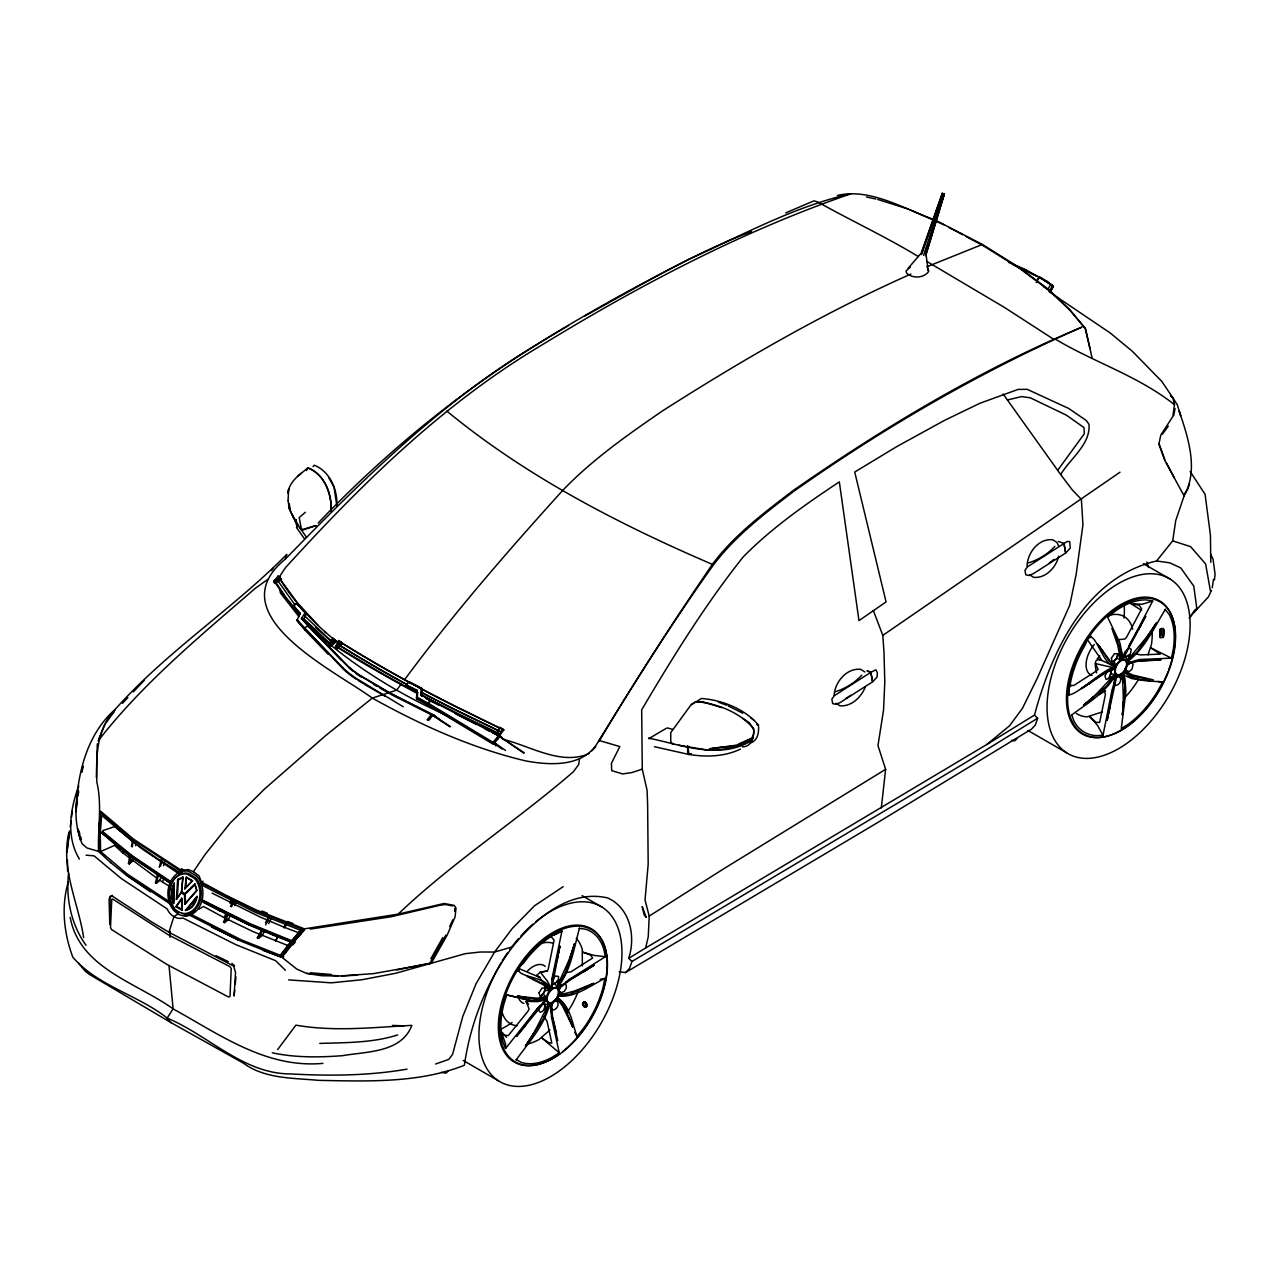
<?xml version="1.0" encoding="UTF-8"?>
<svg xmlns="http://www.w3.org/2000/svg" width="1279" height="1279" viewBox="0 0 1279 1279"><rect width="100%" height="100%" fill="white"/><g stroke="black" fill="none" stroke-linecap="round" stroke-linejoin="round"><path stroke-width="1.5" d="M96.437 777.808L97.3 743.802M176.422 899.361L177.621 879.424L182.945 877.026L181.474 892.23L176.422 899.361L181.474 892.23L182.945 877.026M177.269 897.954L178.42 879.856L182.817 877.858M1027.085 566.261C1027.229 553.136 1038.548 538.091 1052.729 539.802L1056.982 542.44L1058.596 545.973M173.576 903.566L174.12 883.134A16.787 13.03 -89.2 0 0 173.592 903.55L174.12 883.134M558.891 991.497L558.843 994.966L562.232 993.399L558.891 991.497L559.946 986.445M454.684 911.383L454.748 908.602M582.345 965.981L582.265 949.338A62.223 35.94 -60 0 0 576.333 938.402M598.892 741.612C634.624 681.227 672.866 622.345 712.355 564.375C734.098 535.134 763.547 513.263 792.165 491.248C883.229 427.714 979.314 370.063 1081.906 327.136C980.338 371.725 883.869 427.714 793.316 491.664C764.586 513.646 735.409 535.821 713.442 564.918C672.69 621.706 635.807 681.115 598.908 740.413C585.015 767.208 551.393 765.609 525.909 760.957C471.791 748.199 420.711 725.001 372.269 698.094C335.29 670.82 217.27 614.591 285.153 559.275L286.832 554.351C232.538 609.3 166.51 651.539 115.03 709.541C96.293 729.126 96.101 756.64 96.836 782.124C102.304 805.226 97.636 828.073 98.547 851.382L110.777 862.733M182.05 910.296L181.682 898.242L175.894 906.731L182.05 910.296L181.682 898.242M1111.035 673.649L1114.76 674.72L1109.213 678.845L1111.099 671.923L1109.868 670.02L1108.158 670.18L1114.057 669.029L1110.668 670.628M691.315 704.489L695.696 701.643C716.496 703.13 740.093 712.307 753.443 728.566C757.584 749.478 719.805 744.362 707.926 750.133L678.621 745.209M834.116 695.168C834.947 682.043 846.698 667.75 860.783 669.333L864.908 671.987M753.443 728.566C754.77 736.064 751.652 747.192 742.284 746.84M645.623 947.995L986.844 744.474L1009.595 725.737L1022.449 708.326L1037.141 678.509L1069.804 605.127L1076.167 574.415L1082.945 524.742L1081.379 499.37L1072.218 489.825L1060.675 474.557C1069.947 458.777 1090.731 444.452 1088.989 424.292L1086.287 420.503L1068.668 408.449L1027.149 389.312L1018.068 389.424L979.826 403.301L944.51 420.391L896.915 446.515L854.724 472.047L886.075 601.929L858.976 620.619L839.328 481.895C805.45 504.342 771.924 527.811 743.275 556.829C705.081 604.807 672.834 657.102 641.674 709.829L642.282 769.159L647.078 790.294L647.622 804.315L648.181 864.3L645.032 900L649.204 916.084L648.261 936.724L645.623 947.995L628.676 958.323L631.97 961.456L629.476 968.443L625.511 972.568L619.212 971.704M1159.781 636.526L1160.485 628.66L1159.781 636.526L1160.405 637.597L1163.282 637.422L1163.986 629.556M1160.405 637.597L1160.677 632.45M1160.133 635.391L1161.524 634.928L1161.892 628.197M1163.634 636.271L1163.378 628.469M1122.418 714.753C1124.145 701.132 1122.786 687.415 1122.386 674.017L1124.928 685.512L1122.418 714.753L1123.426 702.331L1123.49 705.944M1163.282 637.422L1163.65 630.691M1042.353 279.238L1041.602 278.055M1042.593 279.382L1042.065 278.326M169.995 937.331L170.347 931.432L168.94 932.247L151.306 921.695L111.577 895.636L109.866 896.723L109.099 899.457L109.754 924.253L110.058 898.929L110.602 896.563L112.408 895.284M416.634 696.959L417.098 690.292L406.082 684.649L406.914 686.855L417.641 692.61L417.178 699.277L428.625 705.416L427.857 703.946L416.426 697.806L416.634 696.959L428.081 703.114L427.857 703.946M100.338 812.005L98.867 832.933L99.298 851.734L99.41 823.66M122.976 849.048L122.704 852.837L156.214 877.698M753.123 737.008L753.171 737.823M99.858 818.08L100.29 812.517M68.586 873.365C65.661 898.322 71.208 924.765 86.029 945.261M551.952 987.772L559.882 946.236L553.263 975.541M873.349 610.563L882.814 635.391L883.997 652.498L884.796 681.995L883.549 710.085L877.97 745.545L885.628 769.334L881.311 807.992M78.643 790.934C74.454 808.552 74.997 827.017 82.144 843.836L87.004 847.993L98.547 851.382M1071.019 685.336L1073.689 685.512L1096.567 670.867L1098.053 669.365L1095.479 663.609L1114.345 667.862C1105.136 665.608 1058.564 713.027 1069.852 686.551A74.374 42.958 -60 0 1 1085.375 644.616C1093.561 619.148 1101.203 666.615 1114.984 666.119C1102.594 662.138 1091.371 651.139 1096.615 672.866M1119.764 653.665L1120.18 649.188M123.072 849.048L122.704 852.837L114.614 845.387L100.609 851.542L100.242 833.796L101.649 815.347L133.176 841.87L159.172 859.776L180.323 872.71L182.21 872.022L133.544 840.239L100.785 812.581L99.234 832.949L99.698 852.469M234.681 990.09L234.105 996.037L235.528 972.44L233.673 966.125L168.94 932.247L173.96 916.483L177.957 914.165L182.513 915.7A22.526 17.506 -89.2 0 0 201.331 902.654A22.526 17.506 -89.2 0 0 196.534 875.971L188.301 871.207A22.526 17.506 -89.2 0 0 169.483 884.253A22.526 17.506 -89.2 0 0 174.264 910.936L178.149 913.989M235.256 984.143L235.96 976.868M1214.458 579.963L1215.05 574.015L1213.068 559.355L1210.669 554.159M68.97 832.053C60.305 868.521 78.291 902.35 83.663 937.571M1121.283 659.005L1121.875 653.329L1120.004 643.193L1107.694 617.309L1114.712 611.538A74.374 42.958 -60 0 1 1146.687 599.947L1152.699 600.986L1122.61 658.525L1121.155 650.18M425.651 698.286L431.854 701.611L431.087 700.157L420.727 695.009L421.43 688.47L408.784 681.691L406.082 684.649L406.914 686.855M417.641 692.61L416.89 691.14L406.162 685.384L408.784 681.691L422.022 688.358L422.07 696.368L420.727 695.009M1175.049 408.529L1173.722 415.547M68.81 835.874L66.892 852.581L69.753 830.886M280.037 578.54L280.421 575.23L285.537 567.604C361.381 484.133 442.95 403.988 540.409 345.906C638.733 285.633 741.66 231.355 850.903 193.768C793.923 206.543 742.108 235.336 689.157 259.109C637.566 285.409 586.741 313.291 537.644 344.067C441.91 401.078 362.405 480.009 285.153 559.275M1157.991 681.435L1162.595 682.059L1157.783 690.98A74.374 42.958 -60 0 1 1128.446 724.074L1121.267 728.63L1125.92 691.827L1124.992 678.909L1123.042 673.425M1109.261 711.092L1109.724 707.287L1107.118 720.317L1116.743 676.063L1114.233 680.316L1117.462 675.999M184.831 888.745L186.334 877.138L192.505 880.703L184.831 888.745L192.505 880.703M70.265 826.937L71.048 821.022M71.56 817.073L72.343 811.158M582.584 1004.383L583.848 1001.761L586.453 1002.96L586.965 1006.013L585.894 1007.133L584.375 1006.973L582.584 1004.383L584.375 1006.973M583.288 1005.933L582.776 1002.88M170.443 883.325L131.097 856.898L113.735 843.293L101.968 833.093L103.087 830.535L114.63 826.602L141.649 848.632L179.524 874.181M185.807 887.37L186.334 877.138M1048.86 291.532L1110.268 333.02L1132.299 351.245L1161.828 381.43L1172.923 397.881L1174.474 404.676L1172.859 416.458L1160.804 435.068L1158.886 444.085L1164.705 460.248L1184.082 495.884L1175.737 520.585L1172.699 540.857L1156.584 560.969C1085.775 577.405 1051.722 650.915 1034.471 715.073L986.844 744.474M547.796 1007.644L550.913 1004.015L551.473 1017.205L559.243 1052.777L552.08 1057.349A74.374 42.958 -60 0 1 521.432 1062.481L516.172 1059.572M1071.61 714.785L1074.088 721.324A74.374 42.958 -60 0 0 1096.471 735.665L1103.026 735.249L1112.011 690.196L1116.183 675.92L1111.435 679.549M1123.761 654.368L1123.474 658.429L1124.065 654.992M579.467 759.198L578.668 764.618L573.296 771.829C516.348 821.086 452.766 862.062 398.153 914.133L304.434 928.858L256.232 909.945L225.152 894.916L201.506 882.046L199.012 875.795L193.385 871.702L188.205 869.56L181.714 870.631L133.416 839.04L100.593 811.174M545.206 990.506L545.19 986.828L549.155 990.394L545.206 990.506L540.266 997.092L545.925 997.124L543.479 994.087M77.364 802.157L75.909 811.637C77.204 774.914 86.285 734.801 115.03 709.541L112.76 713.65M1212.236 587.732L1213.531 579.339M1112.81 689.461L1107.118 720.317M133.528 857.138L132.856 860.943L129.259 863.964L128.476 863.373L129.787 855.811M131.433 846.346L132.424 840.671M129.259 863.964L130.906 854.532M132.217 846.97L133.208 841.31M135.51 845.707L136.182 841.902M1069.1 695.232L1069.292 688.374M76.676 802.397L77.316 799.055M77.955 795.714L78.595 792.372M1123.921 654.976L1123.25 658.445L1145.616 616.254L1129.101 645.447M600.187 979.346L604.887 978.435L603.033 987.5A74.374 42.958 -60 0 1 583.24 1028.7L577.021 1036.438L574.767 1032.297M1129.101 659.82L1127.598 663.05L1139.205 659.548L1171.436 658.125L1173.307 649.045A74.374 42.958 -60 0 0 1169.054 614.272L1165.057 609.443M559.882 946.236L557.18 959.17L558.188 955.765M501.384 731.988L498.81 730.741L497.323 732.723L496.892 734.402L499.449 735.665L502.519 728.63L503.798 730.085L499.945 727.367L497.275 733.554L458.122 714.705M335.242 647.414L339.766 641.978L342.548 643.289L337.416 648.709L335.242 647.414L338.615 640.539L342.548 643.289M559.834 982.576L558.619 987.98L569.794 979.043L605.367 956.724L603.88 949.482A74.374 42.958 -60 0 0 585.462 929.162L579.179 928.378M628.676 958.323C635.903 936.532 630.291 908.074 607.669 897.938C569.235 889.001 535.198 918.977 512.591 946.796C486.819 981.441 470.528 1022.592 464.341 1065.263C418.537 1083.377 367.297 1081.251 318.855 1080.371C293.243 1077.925 264.913 1079.06 243.17 1063.025L171.082 1022.672L89.882 974.694L85.373 971.321L78.738 963.263M196.342 898.386L191.818 906.779L185.439 910.408L197.062 896.387L187.405 909.273M160.898 876.659L160.003 880.304L156.342 883.357L155.494 882.766L157.397 875.06M159.299 867.354L161.202 859.648M156.342 883.357L158.244 875.635M160.626 866.011L162.049 860.223M163.6 865.723L164.495 862.078M337.416 648.709L340.806 641.834M416.89 691.14L417.098 690.292M493.23 744.234L428.865 705.544L428.321 703.242L431.327 700.284L499.082 735.361L502.071 738.271M923.566 255.352L943.183 194.792L942.191 193.417L921.152 253.162L908.106 268.366M68.331 881.839C60.96 906.443 63.902 933.398 72.855 957.22C97.22 985.821 138.084 995.03 167.165 1018.1C208.525 1035.239 243.202 1073.928 290.509 1073.928C329.358 1076.023 368.528 1075.847 406.962 1069.148M540.617 978.979L549.97 989.434C548.259 973.863 504.326 978.947 523.671 962.943A74.374 42.958 -60 0 1 554.83 934.294L561.961 931.048L552.384 976.772L551.265 988.235L547.38 981.121L540.266 972.12L536.732 975.365L539.322 977.764M571.841 953.479L564.742 974.694L557.356 986.86C562.584 972.504 570.77 958.994 574.559 943.774L570.306 956.964L574.559 943.774M337.832 647.941L340.933 642.314A1002.384 385.826 11.9 0 0 416.538 686.072M169.036 886.075L162.609 882.11L163.632 878.273M306.32 470.56L307.951 467.826C324.754 474.637 331.916 494.158 331.117 511.248M98.611 739.134L105.102 724.282M549.65 1004.223C544.358 1025.502 528.898 1042.193 516.412 1059.572L516.108 1060.019M579.451 928.122C574.015 948.219 570.93 970.201 557.852 987.132M1058.74 556.173C1056.086 567.3 1045.902 578.492 1033.688 577.357L1029.499 574.751M542.472 998.451L545.717 998.275L541.225 1000.29L532.304 1000.817L506.804 994.886L503.878 1004.143A74.374 42.958 -60 0 0 503.031 1042.161L505.605 1048.428L536.652 1009.499L545.685 999.858L537.516 1001.665L526.101 1001.345M925.277 253.802L928.218 244.497M929.385 240.772L934.677 224.033M935.86 220.324L944.094 194.28L942.191 193.417M299.414 613.984L293.483 605.75L296.696 603.4L306.352 614.032L303.171 620.203L309.278 627.158M666.071 728.438L648.789 738.654L650.34 738.447C683.258 745.481 720.509 760.126 752.228 740.205L751.476 739.566C738.543 746.296 723.914 750.661 709.221 749.542L707.926 750.133L712.771 748.423M1189.486 483.862L1187.855 488.834L1183.81 494.925M502.791 729.206L499.449 735.665L503.846 729.813M1034.471 715.073L1037.653 718.206L1035.351 725.033L1031.498 729.126L878.049 822.317L625.511 972.568M921.791 252.81L942.479 193.241M1128.462 658.573L1127.423 661.611C1144.945 648.597 1154.058 627.765 1165.169 609.635L1165.473 609.172M751.476 739.566L753.075 737.727L746.424 740.909M324.626 631.49L334.299 639.852L332.972 638.685L329.374 643.945L302.02 617.965M329.454 643.081L328.895 644.68L330.749 646.295L333.691 643.337L335.034 640.523L332.956 638.269L329.454 643.081L331.325 644.696L330.749 646.295L336.601 641.434L332.956 638.269M305.073 630.195L296.936 620.427L300.245 613.296L293.546 605.67L296.696 603.4L306.352 614.032M300.245 613.296L299.973 614.096L293.483 605.75L294.234 608.101M328.255 654.352L305.217 630.371L304.386 627.781L308.463 625.703L347.121 665.24A114.407 67.419 0.5 0 0 360.662 675.76L390.447 693.202L434.476 715.409L443.11 722.331M495.628 745.753L495.453 743.866L493.07 742.364L428.321 703.242M496.076 745.657L495.9 743.786L494.365 743.403M1148.014 654.864L1151.468 644.392A62.223 35.94 -60 0 0 1152.027 630.163M551.633 979.906L552.72 976.996M865.339 686.935C861.391 696.975 851.478 706.855 839.951 705.784L836.002 703.29M318.119 625.383L297.415 602.825L279.35 578.108L275.305 582.856L285.968 598.62L298.519 614.144M551.761 1003.216L550.625 1008.523L552.992 1001.681L556.925 998.963L558.395 1001.393L554.462 1000.722M238.933 940.401L188.269 914.533L190.363 913.957L241.331 939.857L280.405 955.333L288.478 945.773L253.066 931.608L224.193 917.667L225.664 914.085M230.108 903.342L231.595 899.761M273.642 581.657L278.294 575.838L281.46 579.515L278.294 575.838L279.43 577.564L274.777 583.384L273.642 581.657L276.919 579.243M78.786 785.977C70.041 809.255 65.9 836.706 79.378 859.072M539.85 1005.486L538.667 1010.57L540.17 1012.217C544.103 1011.993 545.845 1006.509 544.087 1003.407L543.143 1002.896M518.091 971.369L518.571 970.265M230.684 914.357L228.349 919.681L224.56 922.639L223.537 922.159L227.406 913.382M230.508 906.347L232.826 901.087M224.56 922.639L228.413 913.861M231.515 906.843L233.833 901.583M234.585 905.5L236.151 901.967M1189.294 618.093L1195.433 609.3M449.68 926.588L452.766 919.825M298.167 525.317L290.589 511.648L289.246 503.718M1184.082 495.884C1198.775 469.761 1188.271 437.834 1179.254 411.342L1180.629 415.579L1177.335 404.899L1172.923 397.881L1170.557 396.106M331.325 644.696L334.826 639.9L336.601 641.434L335.034 640.523M173.96 885.452L172.057 895.38L173.544 901.279M1116.695 658.365L1118.47 653.825L1120.372 659.548L1116.695 658.365L1114.137 661.243L1111.163 662.058L1115.576 664.968L1114.137 661.243M341.141 659.948L301.428 618.556L305.377 612.401M531.504 1037.461L533.375 1033.896L525.461 1045.998L544.087 1017.7L549.059 1004.159C540.889 1017.684 535.198 1033.032 525.461 1045.998M1126 666.599L1131.068 661.882L1126.751 664.808L1131.275 662.618L1133.13 664.153L1132.027 669.077L1129.437 671.395L1126.719 671.059L1125.616 668.341M265.009 930.361L262.259 935.477L258.422 938.402L257.335 937.907L261.859 929.481M265.472 922.735L269.102 916.004M258.422 938.402L262.946 929.945M265.664 924.877L269.293 918.13M268.67 923.534L271.404 918.418M551.936 980.354L555.246 976.053L558.507 976.389L558.475 979.25L556.253 982.304L553.455 983.903L551.633 983.071M1145.616 616.254L1138.694 628.996L1140.884 625.607M442.758 937.619L430.879 958.642M445.827 935.061L429.888 963.167L396.73 969.962M181.17 892.87L184.496 894.788L184.8 904.189L196.662 890.392L194.824 883.869L184.911 893.701L185.583 902.75M560.074 986.509L559.099 991.273L561.289 992.648L564.311 991.417L566.277 988.235L566.341 985.134L564.487 983.935L561.449 985.15M1036.981 280.661L1039.235 277.063L1047.917 281.716M1036.246 282.499L1039.172 277.415L1040.355 277.335M1047.949 289.262L1050.539 284.769L1045.039 280.788M1049.867 290.365L1052.441 285.92L1050.539 284.769M1050.714 290.861L1053.304 286.368L1048.444 282.771M1053.304 286.368L1050.922 290.972L1043.36 286.608M538.267 1007.42L516.652 1036.262L545.797 1000.578M278.342 935.94L275.369 940.976L278.678 936.084M1150.844 631.986L1137.559 651.379L1127.199 660.987C1136.487 648.309 1148.222 637.038 1156.328 623.129L1148.286 635.135L1156.328 623.129M1124.481 652.642L1125.472 651.027M1115.256 675.328C1105.52 693.01 1087.214 703.386 1071.53 715.073M300.645 930.073L290.861 941.968L272.619 935.013M175.894 906.731L181.634 899.697M523.303 1028.412L525.477 1025.182L516.652 1036.262M284.178 927.946L286.384 924.701M193.385 871.702L205.232 854.308L230.044 823.196L264.865 788.711L326.081 735.249L372.269 698.094L396.602 690.132L401.43 683.801M942.559 193.753L921.535 254.537M106.141 722.827L114.295 711.332M1162.467 434.173L1168.319 426.115M687.606 746.057L687.718 753.299L688.614 754.402L690.884 753.859M740.461 749.094C724.49 756.752 706.168 757.248 688.949 754.434L687.91 746.121M560.186 980.354L564.455 974.534M271.452 570.626L273.306 568.148M280.405 955.333L289.55 943.087L301.125 930.52L255.145 912.295L201.65 885.036M211.659 927.051L240.436 940.96L281.012 957.156L291.052 943.694L303.858 929.833L255.944 910.92L200.883 882.814L203.025 881.247M287.983 949.434L281.012 957.156M290.141 946.54L293.355 942.223M277.655 1049.563L295.897 1025.15C334.299 1031.881 373.5 1027.389 411.87 1025.374C401.35 1052.873 366.833 1051.402 342.532 1055.687C319.174 1057.413 295.273 1057.781 272.283 1052.793M561.609 984.91L558.891 988.555L569.779 980.242L593.968 965.197L565.862 982.064M496.892 734.402L499.082 731.476M262.595 950.249L281.908 957.252L304.434 928.858M405.059 679.069C453.981 612.977 508.003 550.817 563.176 489.905C592.673 459.337 627.557 434.924 662.41 410.959C742.172 360.038 824.379 312.444 910.968 274.026M1057.653 470.32L1084.32 433.773L1083.984 427.586L1066.51 415.227L1030.378 397.849L1021.585 396.57L1007.436 400.007M212.074 893.126L259.877 916.899L283.698 927.051L286.032 924.046M690.868 705.049L670.708 732.707L670.804 743.067L673.425 743.994M427.122 719.773L431.535 714.306L434.476 715.409M428.129 720.397L432.542 715.201L449.92 726.776M428.401 720.365L432.542 715.201M429.472 719.597L432.27 715.233M494.11 742.923L499.306 736.528L502.023 737.871M494.445 742.907L499.625 736.512L523.687 753.011M497.483 739.566L499.306 736.528M505.125 994.407L506.788 994.902M493.07 742.364L498.57 735.585L501.544 736.768M1107.55 671.219L1104.896 675.952L1106.095 679.421L1108.461 678.637L1110.332 675.536L1110.859 672.083L1108.701 670.42M1189.406 617.869L1196.856 608.724L1193.755 586.102L1180.773 567.94L1169.853 562.856L1156.584 560.969M1089.692 637.709L1090.955 636.191M98.115 740.909C143.12 682.938 200.195 636.111 255.336 588.26L267.903 579.323M184.8 904.189L196.918 890.568L194.824 883.869M428.081 703.114L430.495 700.252M313.035 466.627L314.282 465.204C330.222 471.631 337.64 489.889 336.921 506.244M306.992 469.457L308.239 468.018C325.138 474.797 331.948 494.381 331.133 511.424M1099.844 655.919L1097.238 658.861L1101.555 659.932L1087.726 640.155M297.383 933.878L301.316 929.577M861.774 675.2C854.612 682.922 845.195 688.678 835.139 691.779M1054.871 546.389C1047.709 554.111 1038.292 559.866 1028.236 562.968M304.594 929.945L291.5 944.158L281.828 957.124L283.778 956.884M292.683 944.957L295.241 942.159M297.064 938.226L300.757 934.214M1194.042 612.449L1208.447 596.877L1211.389 590.53L1210.382 590.706L1205.633 563.991L1190.637 546.661L1172.699 540.857M122.416 703.354L127.868 697.615M133.32 691.875L144.223 680.412M583.496 1004.415L584.551 1003.296L587.157 1004.495M591.873 750.805L595.806 746.744M1091.035 699.421L1093.497 696.895L1083.521 705.209L1106.911 685.912L1114.888 674.864C1104.289 684.585 1095.511 696.559 1083.521 705.209M318.151 523.047C391.774 445.636 475.884 378.792 568.531 325.553M184.496 894.788L194.952 884.86M301.268 473.262C294.969 478.282 288.542 484.885 288.031 493.31L288.654 489.122L288.063 500.537M448.258 1071.035L445.955 1073.161L441.335 1072.362M1016.885 738.734L1014.583 740.861L1011.513 740.333M549.986 1029.963L538.923 1039.571A62.223 35.94 -60 0 1 527.028 1044.176M872.838 681.627L877.17 676.927L877.314 672.594L875.827 669.78L871.079 672.178M1065.823 552.928L1070.251 548.115L1069.756 541.768L1067.357 541.401L1064.048 543.447L1058.468 541.481M1106.879 671.155L1081.49 688.55L1105.344 672.978L1114.137 668.725M128.476 863.373L132.073 860.303M155.494 882.766L157.941 880.735M709.221 749.542L710.453 748.535L730.773 746.281M297.895 476.028L307.392 468.258M305.377 512.271L299.222 517.515L301.508 529.858L315.993 525.589M1048.892 563.368L1053.88 559.451M223.537 922.159L226.063 920.177M1126.799 649.652L1129.485 648.245L1131.307 649.412L1130.236 654.097L1125.888 656.703L1123.953 654.208M1089.148 683.945L1091.674 681.995L1081.49 688.55M257.335 937.907L259.893 935.972M554.846 983.647L558.859 980.002L557.196 986.764L554.846 983.647L552.176 984.095L552.192 987.612M561.961 931.048L553.503 935.317M1120.004 472.207L882.814 635.391M563.192 886.651L534.542 905.756L512.287 928.442L494.557 952.056L476.044 983.807L462.774 1016.453L452.574 1054.376L448.785 1059.396L435.643 1064M872.486 681.323L870.775 672.37L834.356 695.664L831.846 699.165L832.677 703.61L835.97 704.329L840.159 702.523L872.55 681.867L870.951 672.258L867.354 670.883M697.055 701.26L701.308 698.478C721.9 699.933 745.241 709.062 758.495 725.145C759.023 731.668 758.143 739.997 751.125 742.763M691.667 704.585L695.984 701.771L702.379 701.659L721.612 707.607M649.204 916.084L723.594 868.857L885.628 769.334M542.967 1002.64L545.845 1000.817L543.287 1002.592L544.886 1004.367L544.694 1009.515L548.851 1004.143L544.886 1004.367M910.328 267.071L906.012 271.036L906.683 273.178C912.535 278.87 924.237 278.183 928.778 271.276L928.106 269.134M593.968 965.197L583.672 971.704L586.837 970.026M845.963 698.366L850.887 695.28M1037.653 718.206L963.439 763.899L631.97 961.456M1116.087 677.087L1119.78 676.751C1122.259 679.884 1119.573 685.24 1115.704 685.48L1113.945 682.155M1131.244 661.627L1127.55 663.865L1138.71 660.875L1160.804 659.788L1151.356 660.364L1154.297 660.316M274.777 583.384L279.781 580.49M190.363 913.957L195.303 911.16M198.613 909.289L203.553 906.491L224.193 917.667M584.599 316.089C639.18 286.144 693.234 253.61 751.54 231.531M943.374 194.088L944.062 193.705M586.453 986.956L569.459 994.391L558.731 995.254L574.495 991.001L593.568 983.407L586.453 986.956L583.304 988.012L593.568 983.407M604.887 978.435C590.258 985.581 575.598 997.684 558.427 996.149M750.485 738.782L738.766 743.866M926.795 266.799L982.384 244.465L1019.027 267.375L1048.972 289.741L1069.74 309.662L1085.088 328.159L1090.044 348.671M1152.699 600.986L1142.275 604.232L1131.132 603.848M397.689 1034.935C372.86 1042.929 345.746 1042.609 319.782 1043.408M785.754 212.89L813.988 200.835L817.857 202.034C850.743 220.452 885.819 236.807 918.354 256.583M501.08 737.391L524.214 752.803M589.235 753.523C561.145 765.897 530.497 746.041 502.999 739.294M433.965 716.032L450.48 726.568M1102.29 711.907L1087.198 716.848A62.223 35.94 -60 0 1 1076.278 713.458M315.849 525.557L303.251 529.89L300.261 528.323M642.282 769.159L631.73 772.612L622.617 773.923L611.73 770.645L611.41 763.355L619.803 746.584L598.908 740.413M837.409 195.447C869.816 187.853 902.766 208.269 932.567 218.981M512.591 946.796L494.557 952.056L480.264 952.008L465.268 953.67L395.691 973.271L362.037 979.73L331.325 982.832L288.654 979.89M408.497 681.803L410.623 683.306M292.363 515.437L295.145 520.345L296.344 520.041M296.44 520.217L295.241 520.521L297.415 527.939M688.949 754.434L691.22 753.907M398.153 914.133L444.101 903.486L454.285 905.404L456.011 908.106L455.084 916.867L447.186 935.077L431.183 963.375L373.324 973.655L339.75 975.989L306.352 973.287L296.856 969.146L281.908 957.252M1125.792 657.022L1130.252 655.136L1127.135 660.763L1125.792 657.022L1123.857 655.775M101.968 833.093L131.881 857.138M547.508 970.905L540.266 972.12L547.284 971.161L548.259 968.954L554.111 940.161L551.041 936.5M310.173 929.098L390.942 916.771L439.976 905.276L445.156 904.477L452.846 905.932M1122.466 674.081L1124.049 673.873L1124.257 672.067C1134.057 682.139 1149.741 680.556 1162.595 682.059M185.055 915.636L189.692 915.124M1160.804 659.788L1134.505 661.483M357.049 975.206L341.749 975.909M1116.487 639.932L1124.992 639.004L1126.783 636.814L1141.667 608.884L1139.189 605.207L1131.323 603.896L1141.428 610.355M392.493 1025.438L404.02 1025.854M338.248 975.941L321.684 975.733L306.576 973.463M331.149 974.486L310.557 972.807M322.932 1063.361C266.512 1068.604 220.036 1034.791 173.097 1008.859C136.357 982.464 79.666 968.203 70.185 917.443M301.428 618.556L308.303 625.527M1147.391 678.989L1132.938 676.479L1124.817 671.267L1132.698 675.024L1153.37 679.884M605.367 956.724L594.111 955.413L582.648 952.12L590.69 955.141L592.657 958.035L570.85 971.864L565.11 972.711M523.99 997.444L526.101 997.604L517.547 996.165L536.764 998.228L545.877 997.412L537.468 999.762L517.547 996.165M86.093 855.187L94.07 855.859L121.249 878.497L167.261 908.985C169.579 914.981 176.406 919.873 182.929 918.034L235.848 944.653L275.64 960.689L285.377 970.249M288.095 500.952L289.39 508.498L289.07 506.132M1161.524 634.928L1163.011 635.199M687.399 746.808L688.342 746.984M688.614 754.402L654.416 746.696M866.459 196.982L875.875 199.028M750.853 739.901L752.228 740.205M667.078 727.879L672.706 729.35M532.815 979.09L544.838 984.43L549.362 990.154L543.223 984.766L527.028 976.437M1135.16 653.793L1140.644 654.896L1160.245 654.129L1150.636 647.766L1171.436 658.125M877.762 199.444L908.122 209.053M671.139 743.003L673.585 743.85M287.503 921.504L292.923 923.486M718.334 702.139L726.824 705.305M283.698 927.051L298.247 932.615M867.178 670.979L870.775 672.37M291.548 940.657L249.901 923.63L202.178 899.888M290.988 941.04L249.357 924.03L201.666 900.288M290.797 941.76L249.341 924.797M187.07 878.034L192.026 880.879M181.97 909.433L176.998 906.555M178.197 911.783L182.753 913.638A20.416 15.86 -89.2 0 0 199.812 901.807A20.416 15.86 -89.2 0 0 195.479 877.618L187.997 873.301A20.416 15.86 -89.2 0 0 169.739 890.232M712.355 564.375C618.604 524.07 525.829 476.188 446.819 411.071M261.907 910.984L267.407 913.286M1174.474 404.676C1138.374 375.994 1093.945 362.293 1055.015 338.951L1053.113 338.919L1004.543 307.488L926.923 261.476M273.114 935.125L248.957 924.925L203.089 902.175M1008.571 262.323L1024.271 269.038L1040.674 277.975M1013.512 264.769L1038.932 277.271M1012.92 264.577L1027.117 270.684M1018.228 267.231L1023.552 269.517M936.196 220.564L982.384 244.465M909.913 209.836L931.448 219.269M935.029 220.851L943.998 224.784M506.676 994.934L529.314 1000.418L528.611 999.491M450.943 717.311C398.552 694.561 349.151 663.657 307.328 624.744M1122.131 674.529L1131.867 678.605L1150.429 680.684L1149.789 679.9M728.406 706.056L742.779 713.186M498.97 730.757L456.347 710.197M499.13 731.108L456.523 710.564A1002.576 385.89 11.9 0 1 437.546 700.956M497.499 732.707L454.812 712.131A1004.878 386.738 11.9 0 1 420.599 694.497M219.253 910.504L249.533 925.069M216.023 955.685L228.365 961.664M497.323 732.723L499.881 733.986M458.442 708.15L500.968 728.662L457.386 707.191A1002.384 385.826 11.9 0 1 418.201 686.951M391.15 694.497L435.084 716.56M431.535 714.306L389.919 693.282L360.102 675.824A115.813 68.299 0.6 0 1 346.529 665.256L307.695 625.671M439.193 705.4L432.094 701.739L431.327 700.284M455.18 713.602L476.491 724.553M485.365 729.126L488.93 730.948M492.479 732.771L499.577 736.416M519.274 968.699L540.266 977.604L536.732 975.365M430.735 700.38L498.57 735.585M949.082 227.486L962.607 234.697M965.997 236.487L981.217 244.593M203.489 902.063L219.508 910.792M1027.101 271.052L1035.574 275.609M417.29 686.887L422.773 689.829M421.319 694.897L431.087 700.157M177.621 879.424L178.42 879.856M184.911 893.701L181.57 891.767M1039.475 277.207L1053.4 286.032L1045.343 280.597M1039.172 277.415L1046.989 281.924M1052.441 285.92L1053.496 286.528M1046.957 289.07L1050.443 291.068M1143.49 563.719L1170.461 579.275A101.137 58.418 -60 0 1 1135.304 736.736A101.137 58.418 -60 0 1 1049.995 682.187A101.137 58.418 -60 0 1 1170.461 579.275M1027.948 730.485L1066.702 752.851M373.34 684.201L376.57 686.072M379.815 687.942L389.535 693.554M364.115 684.153L385.171 696.32M582.073 895.62L602.313 907.291M181.474 892.23L185.279 894.421M463.206 1060.467L498.602 1080.899M337.416 643.881L339.59 645.176M335.674 645.719L337.848 647.014M428.097 704.074L495.165 744.634M181.426 868.665L184.656 870.647M171.466 903.054L126.861 873.781L100.609 851.542M172.617 905.5L126.269 875.044M171.258 881.966L131.833 855.459L102.592 831.558M170.746 882.382L131.353 855.891L102.112 832.005M156.23 874.117L170.842 883.213M171.13 883.517L131.529 856.786L114.183 843.197M982.911 245.504L1019.523 268.382L1049.228 290.509L1070.235 310.573L1085.615 328.927L1092.122 358.232M357.912 680.284L362.565 683.194M403.253 706.791L356.665 678.653A116.053 68.682 1.1 0 1 343.124 667.974M649.108 737.663L650.34 738.447M557.388 997.492L558.395 998.148L557.612 997.86C570.37 1006.157 572.193 1023.2 577.021 1036.438M750.677 717.887L753.715 719.917M742.843 718.334L749.222 722.619L753.523 728.758M495.9 743.786L505.589 750.485M495.612 744.554L502.071 749.014M159.411 879.904L162.609 882.11M150.474 891.863L126.589 875.364L110.474 862.414M178.804 912.087L174.775 909.097A19.809 15.396 -89.2 0 1 170.571 885.628A19.809 15.396 -89.2 0 1 187.134 874.165L194.376 878.337A19.809 15.396 -89.2 0 1 198.581 901.807A19.809 15.396 -89.2 0 1 182.034 913.286M340.374 642.01L338.615 640.539L339.766 641.978M340.933 642.314L342.212 643.417M558.507 998.755L563.463 1003.216M331.837 641.898L315.561 627.349M329.646 643.145L303.491 618.444M333.323 643.049L304.434 615.679M499.945 727.367L501.288 728.55M231.899 963.375L234.617 965.837M325.969 632.689C307.999 616.782 291.964 598.572 279.35 578.108M301.508 529.858L294.905 520.537L289.086 508.466M298.966 616.686L280.373 592.848L279.813 588.995M173.992 909.241L176.966 912.103M559.243 1052.777L541.545 1037.717L548.675 1042.657L551.809 1043.104L547.076 1021.377L544.055 1016.549M343.14 667.974L304.53 627.957L342.852 668.661A116.229 68.411 1.5 0 0 356.361 679.309M501.448 1032.808L503.702 1035.095L508.275 1035.59L527.891 1011.353L529.122 1008.971L526.101 1001.601L528.563 1004.303M296.456 527.412L304.21 538.459M500.233 1030.394L506.452 1037.269M297.224 619.644L304.386 627.781M296.936 620.427L304.098 628.565M171.082 1022.672L167.165 1018.1L173.097 1008.859L169.004 965.389M298.822 613.36L286.272 597.837L275.625 582.089M294.474 604.2L277.863 580.746M1097.846 644.328L1111.035 662.33L1115.416 665.256L1109.58 661.515L1097.846 644.328L1102.93 651.571L1101.779 649.78M1003.152 394.012L1060.675 474.557M299.206 526.82L306.496 537.26M328.639 477.483L334.027 486.915L336.537 503.814M1190.157 471.471L1205.074 494.302L1210.43 534.99L1210.781 562.344M276.568 578.795L277.703 580.522M274.298 580.122L275.433 581.849M298.439 605.047L296.648 603.464L297.623 605.095M302.196 618.572L303.171 620.203M1160.149 629.796L1160.756 630.883M502.423 1035.079L505.573 1043.904L505.605 1048.428M1174.49 478.122L1166.576 463.206M1114.84 635.055L1120.5 649.204L1120.596 659.42L1117.59 644.712L1111.899 628.485M1103.937 688.997L1105.392 694.641L1099.652 722.443L1095.879 722.283L1089.676 716.496L1097.462 725.321L1103.026 735.249M570.338 1020.514L568.947 1017.892L572.704 1026.861L564.055 1005.646L557.1 998.675L562.552 1006.109L572.704 1026.861M416.426 697.806L417.178 699.277M585.366 1001.921L586.07 1003.455M586.246 1004.463L586.965 1006.013M583.848 1001.761L584.551 1003.296M585.19 1005.582L585.894 1007.133M756.768 723.738L757.456 725.257M564.694 1005.182L567.892 1013.016M1164.897 459.864L1159.19 444.133M200.883 882.814L201.203 883.693M80.369 836.13L81.424 839.2M80.465 840.239L77.603 828.536M556.461 1033.272L552.464 1016.309L551.601 1003.727L550.482 1008.763L557.772 1040.578M927.499 268.574L928.122 270.588L926.076 254.569L944.43 194.04M1146.879 562.057L1148.558 567.54M288.606 504.565L289.39 508.498M1064.048 543.447L1065.647 553.056L1033.256 573.711L1029.067 575.518L1025.774 574.799L1024.943 570.354L1027.453 566.853L1063.872 543.559L1065.583 552.512M99.522 822.685L100.258 826.058M79.186 831.094L79.858 834.579M295.145 520.345L295.321 521.336M670.644 742.012L670.804 743.067M944.142 194.2L925.5 255.656M67.435 859.76L67.579 871.143M174.264 908.138A20.416 15.86 -89.2 0 1 172.457 905.436M171.706 903.949A20.416 15.86 -89.2 0 1 169.595 895.572M197.062 896.387A16.787 13.03 -89.2 0 1 185.439 910.408M361.286 677.055A112.856 65.693 1 0 1 355.69 673.234M352.54 670.788A112.856 65.693 1 0 1 348.895 667.67M456.331 710.213A1002.976 386.034 11.9 0 1 422.166 692.626M407.218 684.585A1002.976 386.034 11.9 0 1 339.782 645.287M435.851 700.077A1002.576 385.89 11.9 0 1 420.663 692.099M407.409 684.968A1002.576 385.89 11.9 0 1 339.99 645.687M417.258 692.722A1004.878 386.738 11.9 0 1 338.088 647.094M458.506 708.134A1000.194 384.947 11.9 0 1 419.448 687.942M416.139 686.168A1000.194 384.947 11.9 0 1 342.292 643.401M430.815 700.588A1004.958 386.626 11.9 0 1 425.731 697.934M417.338 693.474A1004.958 386.626 11.9 0 1 338.168 647.877M1125.968 667.558A8.489 4.908 -60 0 1 1115.928 674.257A8.489 4.908 -60 0 1 1119.301 661.355A8.489 4.908 -60 0 1 1126.591 665.144M1124.129 605.159A71.768 41.456 -60 0 1 1124.001 618.093M1107.166 616.014A45.676 26.379 -60 0 1 1132.698 629.268M1105.504 690.644A45.676 26.379 -60 0 1 1098.741 694.737M1070.827 686.104A45.676 26.379 -60 0 1 1069.516 681.179M1168.063 671.619A76.996 44.477 -60 0 1 1073.976 726.376A76.996 44.477 -60 0 1 1119.94 605.079A76.996 44.477 -60 0 1 1168.734 669.812M1138.486 679.469A62.223 35.94 -60 0 1 1124.609 697.758M1092.01 675.376A21.535 12.438 -60 0 1 1094.248 644.536M559.882 1053.656A76.996 44.461 -60 0 1 498.33 1025.742A76.996 44.461 -60 0 1 561.737 928.218A76.996 44.461 -60 0 1 604.535 984.99M604.088 986.78A76.996 44.461 -60 0 1 562.68 1051.546M578.06 991.833A62.223 35.94 -60 0 1 567.221 1012.44M517.004 1025.742A45.676 26.379 -60 0 1 501.752 1010.938M540.681 943.486A45.676 26.379 -60 0 1 552.816 943.167M512.096 1022.449A71.768 41.456 -60 0 1 500.968 1029.131M523.878 1003.407A21.535 12.438 -60 0 1 519.082 998.963M527.332 971.225A21.535 12.438 -60 0 1 545.238 966.444M535.565 921.887A101.137 58.418 -60 0 1 621.354 963.934A101.137 58.418 -60 0 1 518.011 1086.431A101.137 58.418 -60 0 1 501.208 962.607M502.231 960.913A101.137 58.418 -60 0 1 507.651 952.615M509.921 949.418A101.137 58.418 -60 0 1 518.379 938.754M520.905 935.908A101.137 58.418 -60 0 1 532.815 924.205M111.753 899.553L110.506 927.467L111.465 929.497L167.229 964.622L228.669 997.076L230.012 996.389L231.227 968.459L229.852 966.62L167.933 934.597L112.664 899.041L111.753 899.553M539.067 992.792L540.058 996.165L542.2 995.222L544.342 992.28L544.982 987.916L541.912 988.171L539.067 992.792M551.153 1005.102L551.297 1008.571L553.152 1010.074C556.781 1009.611 559.85 1004.303 557.116 1001.313L554.431 1000.993L551.153 1005.102M1111.419 658.061L1111.963 661.611L1114.121 660.971L1116.503 658.269L1117.622 653.873L1114.537 653.649L1111.419 658.061M1122.147 674.209L1121.507 678.733L1118.821 675.856L1122.147 674.209M82.895 766.137L82.032 771.813L82.895 766.137M1125.392 668.453L1125.008 670.995L1127.199 672.322L1125.392 668.453M646.183 917.299L644.28 915.124L642.17 906.571L646.183 917.299M1122.386 673.585A8.809 5.084 -60 0 0 1125.44 659.868A8.809 5.084 -60 0 0 1114.952 668.821A8.809 5.084 -60 0 0 1122.386 673.585M1134.169 721.164A76.34 44.094 -60 0 0 1160.74 602.297A76.34 44.094 -60 0 0 1069.804 679.948A76.34 44.094 -60 0 0 1134.169 721.164M1122.37 673.186A8.17 4.716 -60 0 0 1125.216 660.476A8.17 4.716 -60 0 0 1115.496 668.789A8.17 4.716 -60 0 0 1122.37 673.186M553.04 1001.953A8.489 4.908 -60 0 0 557.516 988.539A8.489 4.908 -60 0 0 547.156 995.462A8.489 4.908 -60 0 0 553.04 1001.953M553.295 1002.336A8.809 5.084 -60 0 0 557.932 988.411A8.809 5.084 -60 0 0 547.188 995.59A8.809 5.084 -60 0 0 553.295 1002.336M566.053 1049.18A76.34 44.094 -60 0 0 592.609 930.313A76.34 44.094 -60 0 0 501.704 1007.98A76.34 44.094 -60 0 0 566.053 1049.18M553.359 1001.889A8.17 4.716 -60 0 0 557.66 988.987A8.17 4.716 -60 0 0 547.7 995.638A8.17 4.716 -60 0 0 553.359 1001.889"/></g></svg>
